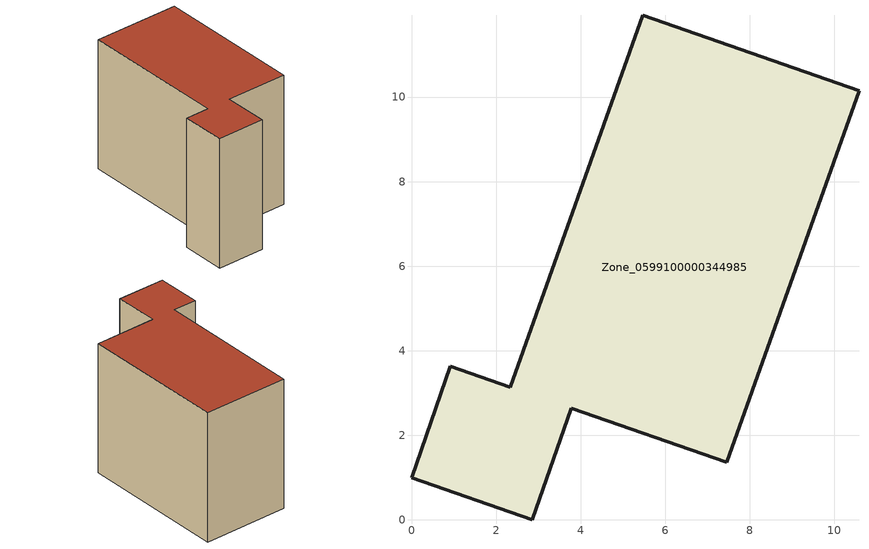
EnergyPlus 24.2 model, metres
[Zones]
Zone_0599100000344985
 floor ground (C_G): 2.86,0 0,0.99 0.92,3.63 2.34,3.14 5.47,11.94 10.59,10.15 7.46,1.36 3.78,2.64 z0
 wall outside (C_F): 2.34,3.14 0.92,3.63 0,0.99 2.86,0 3.78,2.64 7.46,1.36 10.59,10.15 5.47,11.94 2.34,3.14 z0:8.25
 roof outside (C_R): 10.59,10.15 5.47,11.94 2.34,3.14 0.92,3.63 0,0.99 2.86,0 3.78,2.64 7.46,1.36 z8.25
[BUILDING]
Pand.0599100000344985: North Axis=0; Terrain=City; Loads Convergence Tolerance Value=0.04; Temperature Convergence Tolerance Value=0.4; Solar Distribution=FullExterior; Maximum Number of Warmup Days=25; Minimum Number of Warmup Days=1
[Site:Location]
Rotterdam.The.Hague.AP_ZH_NLD Design_Conditions: Latitude=51.96; Longitude=4.45; Time Zone=1; Elevation=-4.5
[SITE:GROUNDTEMPERATURE:BUILDINGSURFACE]
18, 18, 18, 18, 18, 18, 18, 18, 18, 18, 18, 18
[MATERIAL] Thermal Absorptance=0.9; Solar Absorptance=0.7; Visible Absorptance=0.7
Name | Roughness | Thickness | Conductivity | Density | Specific Heat
G.TI.1992-2005 | MediumSmooth | 0.15 | 0.06 | 540 | 1210
F.TI.1992-2005 | Rough | 0.3 | 0.12 | 1920 | 840
R.TI.1992-2005 | MediumRough | 0.2 | 0.08 | 1500 | 1000
[CONSTRUCTION]
C_G: G.TI.1992-2005
C_F: F.TI.1992-2005
C_R: R.TI.1992-2005
[ZONE]
Zone_0599100000344985: Type=1; Multiplier=1; Ceiling Height=Autocalculate; Volume=Autocalculate; Floor Area=autocalculate; Part of Total Floor Area=Yes
[ZONEINFILTRATION:DESIGNFLOWRATE]
Infil_Zone_0599100000344985: Zone or ZoneList or Space or SpaceList=Zone_0599100000344985; Schedule=AlwaysOn; Design Flow Rate Calculation Method=Flow/Area; Flow Rate per Floor Area=0.0015; Constant Term Coefficient=1; Temperature Term Coefficient=0; Velocity Term Coefficient=0; Velocity Squared Term Coefficient=0
[HVACTEMPLATE:ZONE:IDEALLOADSAIRSYSTEM]
Zone_0599100000344985: Maximum Heating Supply Air Temperature=50; Minimum Cooling Supply Air Temperature=13; Maximum Heating Supply Air Humidity Ratio=0.0156; Minimum Cooling Supply Air Humidity Ratio=0.0077; Heating Limit=NoLimit; Cooling Limit=NoLimit; Dehumidification Control Type=ConstantSensibleHeatRatio; Cooling Sensible Heat Ratio=0.7; Dehumidification Setpoint=60; Humidification Control Type=None; Humidification Setpoint=30; Outdoor Air Method=None; Outdoor Air Flow Rate per Person=0.00944; Outdoor Air Flow Rate per Zone Floor Area=0; Outdoor Air Flow Rate per Zone=0; Demand Controlled Ventilation Type=None; Outdoor Air Economizer Type=NoEconomizer; Heat Recovery Type=None; Sensible Heat Recovery Effectiveness=0.7; Latent Heat Recovery Effectiveness=0.65
[ZONECONTROL:THERMOSTAT]
ThermostatControl_Zone_0599100000344985: Zone or ZoneList=Zone_0599100000344985; Control Type Schedule=DualSetpointControlType; Control 1=Thermostat_Zone_0599100000344985; Temperature Difference Between Cutout And Setpoint=0
[THERMOSTATSETPOINT:DUALSETPOINT]
Thermostat_Zone_0599100000344985: Heating Setpoint Temperature Schedule=HeatingSetpoint_Zone_0599100000344985; Cooling Setpoint Temperature Schedule=CoolingSetpoint_Zone_0599100000344985
[SCHEDULE:COMPACT]
HeatingSetpoint_Zone_0599100000344985: Through: 12/31, For: AllDays, Until: 24:00, 21
CoolingSetpoint_Zone_0599100000344985: Through: 12/31, For: AllDays, Until: 24:00, 24
DualSetpointControlType: Through: 12/31, For: AllDays, Until: 24:00, 4
AlwaysOn: Through: 12/31, For: AllDays, Until: 24:00, 1
